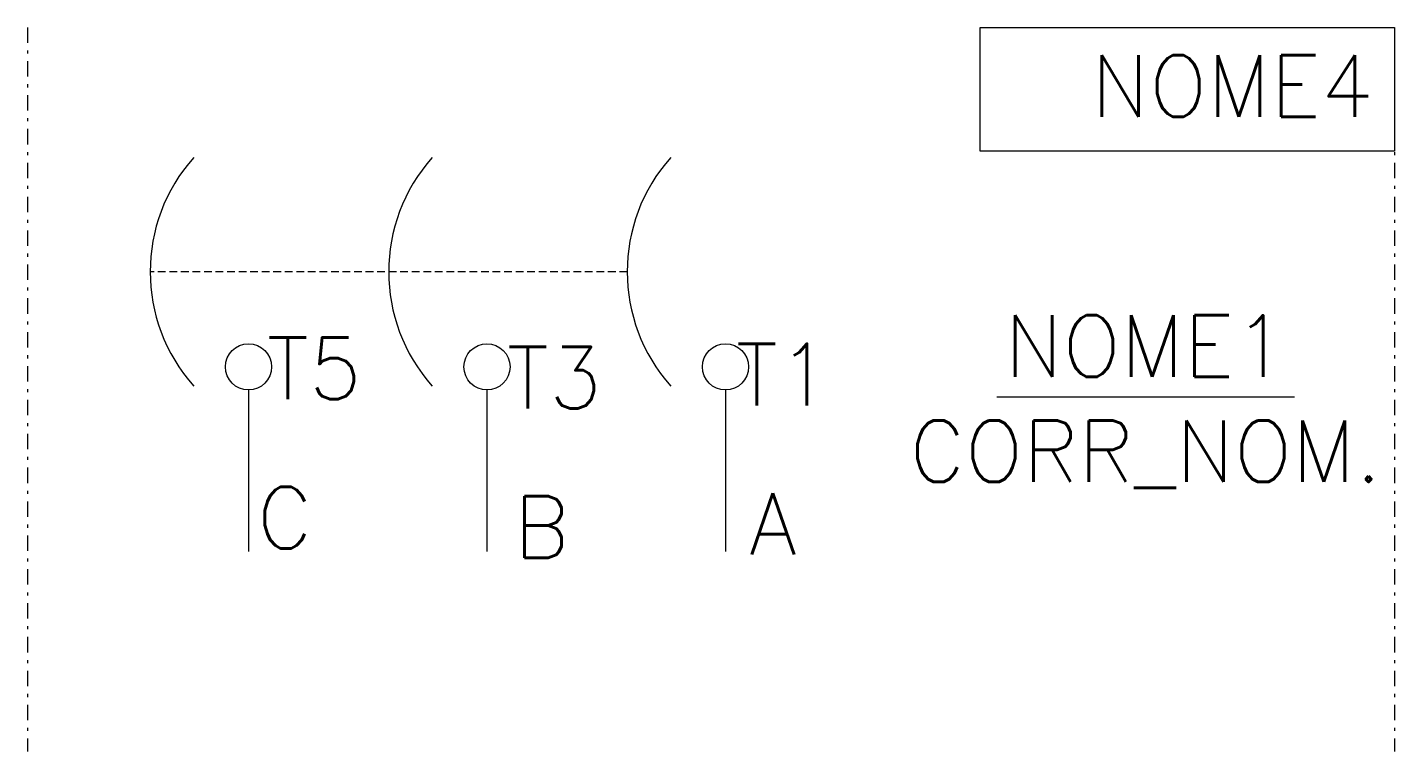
# Model space of a CAD drawing. Header units: millimetres. Extents: x 1509.2 to 1553.7, y 1168.7 to 1192.2.
import ezdxf
from ezdxf.enums import TextEntityAlignment as Align

# ---------------------------------------------------------------- set-up
doc = ezdxf.new("R2010")
doc.units = ezdxf.units.MM
doc.linetypes.add('DASHDOT', pattern=[1, 0.5, -0.25, 0, -0.25])
doc.linetypes.add('HIDDEN', pattern=[0.375, 0.25, -0.125])
doc.styles.add('ROMANS', font='romans.shx')

msp = doc.modelspace()

# ---------------------------------------------------------------- linework, layer by layer
at = {"color": 7, "linetype": 'DASHDOT'}
for p, q in [((1509.225, 1192.238), (1509.225, 1168.715)), ((1553.653, 1192.238), (1553.653, 1168.715))]:
    msp.add_line(p, q, dxfattribs=at)
msp.add_line((1540.731, 1180.238), (1550.397, 1180.238))
msp.add_lwpolyline([(1540.184, 1192.238), (1553.653, 1192.238), (1553.653, 1188.217), (1540.184, 1188.217)], close=True)
at = {"linetype": 'HIDDEN', "flags": 128}
msp.add_lwpolyline([(1528.717, 1184.3), (1513.217, 1184.3)], dxfattribs=at)
at = {"flags": 128}
for points in [[(1516.41, 1180.46), (1516.41, 1175.21)], [(1524.16, 1180.46), (1524.16, 1175.21)], [(1531.91, 1180.46), (1531.91, 1175.21)]]:
    msp.add_lwpolyline(points, dxfattribs=at)
at = {"linetype": 'Continuous'}
for centre in [(1516.41, 1181.21), (1524.16, 1181.21), (1531.91, 1181.21)]:
    msp.add_circle(centre, 0.75, dxfattribs=at)
for centre in [(1518.798, 1184.3), (1526.548, 1184.3), (1534.298, 1184.3)]:
    msp.add_arc(centre, 5.581, 138.3063, 221.6937, dxfattribs=at)

# ---------------------------------------------------------------- texts
at = {"lineweight": -3, "style": 'ROMANS'}
for tag, p in [('NOME4', (1548.378, 1190.332)), ('NOME1', (1545.564, 1181.885)), ('CORR_NOM.', (1545.564, 1178.474))]:
    msp.add_attdef(tag, text='', height=2, dxfattribs=at).set_placement(p, align=Align.MIDDLE_CENTER)
for tag, p in [('T5', (1520.089, 1181.161)), ('T3', (1527.888, 1180.861)), ('T1', (1535.328, 1180.961)), ('C', (1518.484, 1176.313)), ('B', (1526.835, 1176.012)), ('A', (1534.225, 1176.112))]:
    msp.add_attdef(tag, text='', height=2, dxfattribs=at).set_placement(p, align=Align.MIDDLE_RIGHT)

doc.saveas('drawing.dxf')
